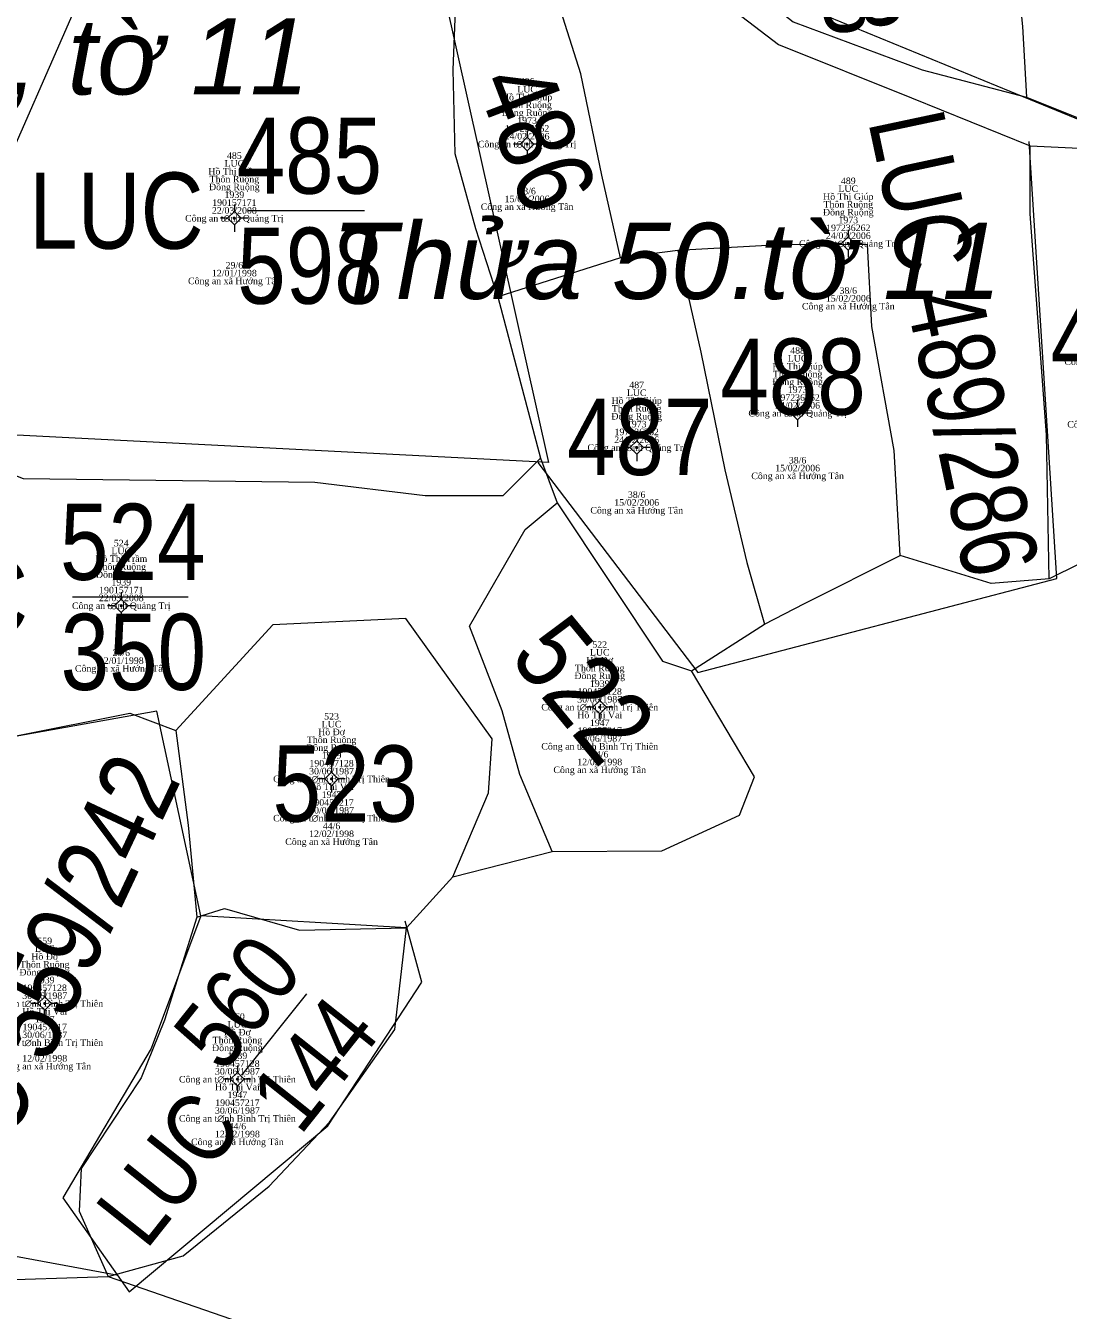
# Model space of a CAD drawing. Header units: metres. Extents: x 545779 to 547235, y 1841259 to 1843294.
# Drawn here: x 546488.8 to 546536.8, y 1842431 to 1842490 of the extents above; entities that cross this region are included whole.
import ezdxf
from ezdxf.enums import TextEntityAlignment as Align

# ---------------------------------------------------------------- set-up
doc = ezdxf.new("R2010")
doc.units = ezdxf.units.M
doc.header["$MEASUREMENT"] = 0
for name, color, linetype, lineweight in [('Level 1', 7, 'Continuous', 0), ('Level 10', 7, 'Continuous', 0), ('Level 11', 7, 'Continuous', 0), ('Level 13', 7, 'Continuous', 0), ('Level 15', 7, 'Continuous', 0), ('Level 18', 7, 'Continuous', 0), ('Level 23', 7, 'Continuous', 0)]:
    doc.layers.add(name, color=color, linetype=linetype, lineweight=lineweight)
doc.styles.add('Style-Vnariali', font='Vnariali.shx')
doc.styles.add('Style-vnarialNarrowI', font='vnarialNarrowI.shx')
doc.styles.add('Style-Vntimei', font='Vntimei.shx')

# ---------------------------------------------------------------- blocks, each defined once
blk = doc.blocks.new('N_THUA_616')
at = {"layer": 'Level 13', "color": 230, "linetype": 'Continuous', "lineweight": 13, "flags": 128}
blk.add_lwpolyline([(-2.846844, 0.000681), (2.534287, 0.002239)], dxfattribs=at)
at = {"layer": 'Level 13', "color": 230, "linetype": 'Continuous', "lineweight": 0, "style": 'Style-vnarialNarrowI'}
blk.add_text('446', height=3.499985, rotation=359.999861, dxfattribs=at).set_placement((0.020979, 0.767257), align=Align.CENTER)
blk.add_text('LUC ', height=3.499985, rotation=359.999861, dxfattribs=at).set_placement((-3.767548, -0.005701), align=Align.MIDDLE_RIGHT)
blk.add_text('188', height=3.499985, rotation=359.999861, dxfattribs=at).set_placement((0.026007, -0.795544), align=Align.TOP_CENTER)
blk = doc.blocks.new('N_THUA_672')
at = {"layer": 'Level 13', "color": 230, "linetype": 'Continuous', "lineweight": 13, "flags": 128}
blk.add_lwpolyline([(-2.848102, -0.004425), (2.476485, 0.005217)], dxfattribs=at)
at = {"layer": 'Level 13', "color": 230, "linetype": 'Continuous', "lineweight": 0, "style": 'Style-vnarialNarrowI'}
blk.add_text('484', height=3.499981, rotation=359.999916, dxfattribs=at).set_placement((-0.079283, 0.78345), align=Align.CENTER)
blk.add_text('LUC ', height=3.499981, rotation=359.999916, dxfattribs=at).set_placement((-3.774077, -0.001157), align=Align.MIDDLE_RIGHT)
blk.add_text('402', height=3.499981, rotation=359.999916, dxfattribs=at).set_placement((-0.068713, -0.778952), align=Align.TOP_CENTER)
blk = doc.blocks.new('N_THUA_673')
at = {"layer": 'Level 13', "color": 230, "linetype": 'Continuous', "lineweight": 13, "flags": 128}
blk.add_lwpolyline([(-2.84, 0), (2.51, 0)], dxfattribs=at)
at = {"layer": 'Level 13', "color": 230, "linetype": 'Continuous', "lineweight": 0, "style": 'Style-vnarialNarrowI'}
blk.add_text('485', height=3.49998, dxfattribs=at).set_placement((-0.021169, 0.78), align=Align.CENTER)
blk.add_text('LUC ', height=3.49998, dxfattribs=at).set_placement((-3.771418, -0.00001), align=Align.MIDDLE_RIGHT)
blk.add_text('598', height=3.49998, dxfattribs=at).set_placement((0.008231, -0.78002), align=Align.TOP_CENTER)
blk = doc.blocks.new('N_THUA_675')
at = {"layer": 'Level 13', "color": 230, "linetype": 'Continuous', "lineweight": 0, "style": 'Style-vnarialNarrowI'}
blk.add_text('486', height=3.49998, rotation=290.954242, dxfattribs=at).set_placement((0.06265, -0.160234), align=Align.MIDDLE_CENTER)
blk = doc.blocks.new('N_THUA_677')
at = {"layer": 'Level 13', "color": 230, "linetype": 'Continuous', "lineweight": 0, "style": 'Style-vnarialNarrowI'}
blk.add_text('487', height=3.49998, dxfattribs=at).set_placement((0.239274, -0.00001), align=Align.MIDDLE_CENTER)
blk = doc.blocks.new('N_THUA_679')
at = {"layer": 'Level 13', "color": 230, "linetype": 'Continuous', "lineweight": 0, "style": 'Style-vnarialNarrowI'}
blk.add_text('488', height=3.49998, dxfattribs=at).set_placement((0.168231, -0.00001), align=Align.MIDDLE_CENTER)
blk = doc.blocks.new('N_THUA_680')
at = {"layer": 'Level 13', "color": 230, "linetype": 'Continuous', "lineweight": 0, "style": 'Style-vnarialNarrowI', "width": 0.914285}
blk.add_text('LUC 489/286', height=3.49998, rotation=0.000018, dxfattribs=at).set_placement((0.152607, 0.001729), align=Align.MIDDLE_CENTER)
blk = doc.blocks.new('N_THUA_682')
at = {"layer": 'Level 13', "color": 230, "linetype": 'Continuous', "lineweight": 0, "style": 'Style-vnarialNarrowI'}
blk.add_text('490', height=3.49998, dxfattribs=at).set_placement((0.134692, -0.00001), align=Align.MIDDLE_CENTER)
blk = doc.blocks.new('N_THUA_723')
at = {"layer": 'Level 13', "color": 230, "linetype": 'Continuous', "lineweight": 0, "style": 'Style-vnarialNarrowI'}
blk.add_text('522', height=3.49998, rotation=309.522631, dxfattribs=at).set_placement((0.077663, -0.088176), align=Align.MIDDLE_CENTER)
blk = doc.blocks.new('N_THUA_725')
at = {"layer": 'Level 13', "color": 230, "linetype": 'Continuous', "lineweight": 0, "style": 'Style-vnarialNarrowI'}
blk.add_text('523', height=3.49998, dxfattribs=at).set_placement((0.109485, -0.00001), align=Align.MIDDLE_CENTER)
blk = doc.blocks.new('N_THUA_726')
at = {"layer": 'Level 13', "color": 230, "linetype": 'Continuous', "lineweight": 13, "flags": 128}
blk.add_lwpolyline([(-2.84, 0), (2.48, 0)], dxfattribs=at)
at = {"layer": 'Level 13', "color": 230, "linetype": 'Continuous', "lineweight": 0, "style": 'Style-vnarialNarrowI'}
blk.add_text('524', height=3.49998, dxfattribs=at).set_placement((-0.072599, 0.78), align=Align.CENTER)
blk.add_text('LUC ', height=3.49998, dxfattribs=at).set_placement((-3.771418, -0.00001), align=Align.MIDDLE_RIGHT)
blk.add_text('350', height=3.49998, dxfattribs=at).set_placement((-0.045308, -0.78002), align=Align.TOP_CENTER)
blk = doc.blocks.new('N_THUA_777')
at = {"layer": 'Level 13', "color": 230, "linetype": 'Continuous', "lineweight": 0, "style": 'Style-vnarialNarrowI'}
blk.add_text('LUC 559/242', height=3.499976, rotation=359.999927, dxfattribs=at).set_placement((0.110596, 0.005208), align=Align.MIDDLE_CENTER)
blk = doc.blocks.new('N_THUA_778')
at = {"layer": 'Level 13', "color": 230, "linetype": 'Continuous', "lineweight": 13, "flags": 128}
blk.add_lwpolyline([(-2.838898, -0.00268), (2.481402, -0.012182)], dxfattribs=at)
at = {"layer": 'Level 13', "color": 230, "linetype": 'Continuous', "lineweight": 0, "style": 'Style-vnarialNarrowI'}
blk.add_text('560', height=3.499926, rotation=359.999922, dxfattribs=at).set_placement((-0.04722, 0.776114), align=Align.CENTER)
blk.add_text('LUC ', height=3.499926, rotation=359.999922, dxfattribs=at).set_placement((-3.769877, -0.009912), align=Align.MIDDLE_RIGHT)
blk.add_text('144', height=3.499926, rotation=359.999922, dxfattribs=at).set_placement((-0.078334, -0.780596), align=Align.TOP_CENTER)
blk = doc.blocks.new('CENTRD')
at = {"layer": 'Level 11', "linetype": 'Continuous', "lineweight": 0}
h = blk.add_hatch(color=3, dxfattribs=at)
edge = h.paths.add_edge_path()
edge.add_arc((-0.0025, 0), 1.500056, 0, 360)
at = {"layer": 'Level 11', "color": 3, "linetype": 'Continuous', "lineweight": 0}
for p, q in [((0, 12.600469), (0, 6.200231)), ((-6.200231, 0), (-12.600469, 0)), ((0, 6.200231), (-6.200231, 0)), ((-6.200231, 0), (0, -6.200231)), ((6.200231, 0), (0, 6.200231)), ((0, -6.200231), (6.200231, 0)), ((12.400462, 0), (6.200231, 0)), ((0, -6.200231), (0, -12.600469))]:
    blk.add_line(p, q, dxfattribs=at)

msp = doc.modelspace()

# ---------------------------------------------------------------- linework, layer by layer
at = {"layer": 'Level 1', "color": 1, "linetype": 'Continuous', "lineweight": 0}
for p, q in [((546508.06, 1842491.56), (546512.88, 1842469.96)), ((546536.25, 1842464.62), (546534.98, 1842484.7)), ((546512.88, 1842469.96), (546483.17, 1842471.48)), ((546512.38, 1842469.96), (546519.74, 1842460.3)), ((546519.74, 1842460.3), (546536.25, 1842464.62)), ((546494.86, 1842458.52), (546487.75, 1842457.25)), ((546496.89, 1842449.12), (546494.86, 1842458.52)), ((546496.89, 1842449.12), (546494.6, 1842443.02)), ((546506.34, 1842448.56), (546496.89, 1842449.12)), ((546507.05, 1842446.07), (546506.29, 1842448.87)), ((546502.73, 1842439.46), (546507.05, 1842446.07)), ((546494.6, 1842443.02), (546490.54, 1842436.16)), ((546493.59, 1842431.84), (546502.73, 1842439.46)), ((546490.54, 1842436.16), (546493.59, 1842431.84)), ((546486.22, 1842433.87), (546493.08, 1842432.6))]:
    msp.add_line(p, q, dxfattribs=at)
at = {"layer": 'Level 1', "color": 1, "linetype": 'Continuous', "lineweight": 0, "flags": 128}
msp.add_lwpolyline([(546540.34, 1842518.07), (546557.65, 1842505.7), (546547.26, 1842481.62), (546521.55, 1842492.17)], dxfattribs=at)
at = {"layer": 'Level 10', "color": 7, "linetype": 'Continuous', "lineweight": 0, "flags": 128}
for points in [[(546531.59, 1842506.31), (546532.14, 1842502.34), (546533.09, 1842497.47), (546534.15, 1842495.05), (546534.67, 1842489.99), (546534.86, 1842486.74)], [(546495.29, 1842500.4), (546483.21, 1842472.86), (546483.19, 1842471.35)], [(546520.98, 1842492.45), (546521.56, 1842492.23), (546524.13, 1842490.21), (546530.05, 1842488), (546534.86, 1842486.74)], [(546513.34, 1842491.05), (546520.66, 1842491.31), (546523.45, 1842489.17), (546529.57, 1842486.71), (546535.03, 1842484.51)], [(546510.54, 1842477.57), (546509.54, 1842480.69), (546508.59, 1842484.14), (546508.49, 1842488), (546508.62, 1842491.12)], [(546516.19, 1842479.36), (546515.32, 1842483.16), (546514.36, 1842487.81), (546513.34, 1842491.05)], [(546534.86, 1842486.74), (546537.92, 1842485.52), (546540.38, 1842484.82), (546542.27, 1842483.21), (546542.79, 1842482.01), (546544.75, 1842481.81), (546547.04, 1842481.43)], [(546535.9, 1842464.61), (546535.78, 1842471.23), (546535.02, 1842481.39), (546535.03, 1842484.51)], [(546535.03, 1842484.51), (546537.6, 1842484.39), (546539.52, 1842482.8), (546541.17, 1842479.91), (546542.44, 1842478.76), (546543.14, 1842477.38)], [(546529.04, 1842465.68), (546528.77, 1842470.5), (546527.75, 1842476.2), (546527.54, 1842479.97), (546523.49, 1842479.96), (546518.82, 1842479.69)], [(546518.82, 1842479.69), (546516.19, 1842479.36)], [(546518.82, 1842479.69), (546519.88, 1842475.03), (546520.99, 1842469.61), (546522, 1842465.35), (546522.8, 1842462.52)], [(546516.19, 1842479.36), (546510.54, 1842477.57)], [(546510.54, 1842477.57), (546512.51, 1842470.15)], [(546512.51, 1842470.15), (546510.78, 1842468.42), (546507.21, 1842468.42), (546502.13, 1842469.03), (546488.73, 1842469.2), (546483.19, 1842471.35)], [(546512.51, 1842470.15), (546513.28, 1842468.1)], [(546543.86, 1842468.46), (546540.02, 1842466.65), (546535.9, 1842464.61)], [(546513.04, 1842452.07), (546511.55, 1842455.61), (546510.74, 1842458.54), (546509.25, 1842462.43), (546511.8, 1842466.87), (546513.28, 1842468.1)], [(546513.28, 1842468.1), (546518.11, 1842460.82), (546519.45, 1842460.38)], [(546522.8, 1842462.52), (546524.65, 1842463.48), (546529.04, 1842465.68)], [(546535.9, 1842464.61), (546533.23, 1842464.39), (546529.04, 1842465.68)], [(546508.48, 1842450.91), (546510.11, 1842454.77), (546510.28, 1842457.25), (546506.32, 1842462.78), (546500.2, 1842462.5), (546495.74, 1842457.64)], [(546519.45, 1842460.38), (546522.8, 1842462.52)], [(546513.04, 1842452.07), (546518.09, 1842452.1), (546521.66, 1842453.75), (546522.35, 1842455.5), (546519.45, 1842460.38)], [(546485.76, 1842454.92), (546488.4, 1842457.39), (546493.63, 1842458.43), (546495.74, 1842457.64)], [(546495.74, 1842457.64), (546496.3, 1842453.28), (546496.7, 1842449.05)], [(546508.48, 1842450.91), (546513.04, 1842452.07)], [(546506.34, 1842448.56), (546508.48, 1842450.91)], [(546496.7, 1842449.05), (546497.97, 1842449.45), (546501.42, 1842448.46), (546506.34, 1842448.56)], [(546496.7, 1842449.05), (546495.22, 1842444.33), (546494.14, 1842441.67), (546491.38, 1842437.51), (546491.29, 1842435.55), (546492.63, 1842432.54)], [(546492.63, 1842432.54), (546496.08, 1842433.49), (546500.03, 1842436.7), (546502.81, 1842439.63), (546505.81, 1842443.9), (546506.34, 1842448.56)], [(546480.53, 1842435.63), (546482.85, 1842434.8), (546486.9, 1842432.36), (546492.63, 1842432.54)], [(546492.63, 1842432.54), (546517.07, 1842424.09), (546531.39, 1842427.71), (546550.99, 1842399.88)]]:
    msp.add_lwpolyline(points, dxfattribs=at)
at = {"layer": 'Level 23', "color": 12, "linetype": 'Continuous', "lineweight": 0, "flags": 128}
for points in [[(546520.98, 1842492.45), (546521.56, 1842492.23), (546524.13, 1842490.21), (546530.05, 1842488), (546534.86, 1842486.74)], [(546513.34, 1842491.05), (546520.66, 1842491.31), (546523.45, 1842489.17), (546529.57, 1842486.71), (546535.03, 1842484.51)], [(546534.86, 1842486.74), (546537.92, 1842485.52), (546540.38, 1842484.82), (546542.27, 1842483.21), (546542.79, 1842482.01), (546544.75, 1842481.81), (546547.04, 1842481.43)], [(546535.03, 1842484.51), (546537.6, 1842484.39), (546539.52, 1842482.8), (546541.17, 1842479.91), (546542.44, 1842478.76), (546543.14, 1842477.38)]]:
    msp.add_lwpolyline(points, dxfattribs=at)

# ---------------------------------------------------------------- block references
at = {"layer": 'Level 11', "color": 3, "linetype": 'Continuous', "lineweight": 0, "xscale": 0.049998, "yscale": 0.049998, "zscale": 0.049998}
for p in [(546511.89, 1842484.59), (546498.43, 1842481.18), (546526.66, 1842480.02), (546524.33, 1842472.22), (546516.93, 1842470.64), (546493.23, 1842463.37), (546515.23, 1842458.71), (546502.9, 1842455.41), (546489.71, 1842445.09), (546498.57, 1842441.61)]:
    msp.add_blockref('CENTRD', p, dxfattribs=at)
at = {"layer": 'Level 13', "color": 230, "linetype": 'Continuous', "lineweight": 0}
for name, p, xscale, yscale, zscale, rotation in [('N_THUA_616', (546529.51, 1842493.34), 0.999999, 0.999999, 0.999999, 277.887636), ('N_THUA_777', (546489.36, 1842445.32), 1.000001, 1.000001, 1.000001, 64.855821), ('N_THUA_778', (546500.37, 1842443.79), 0.900002, 0.900002, 0.900002, 51.461214)]:
    msp.add_blockref(name, p, dxfattribs=dict(at, xscale=xscale, yscale=yscale, zscale=zscale, rotation=rotation))
for name, p, rotation in [('N_THUA_672', (546486.68, 1842495.54), 66.316159), ('N_THUA_680', (546531.49, 1842475.58), 281.986193)]:
    msp.add_blockref(name, p, dxfattribs=dict(at, rotation=rotation))
for name, p in [('N_THUA_675', (546512.28, 1842485.07)), ('N_THUA_673', (546501.9, 1842481.53)), ('N_THUA_682', (546539.17, 1842475.56)), ('N_THUA_679', (546523.95, 1842473.9)), ('N_THUA_677', (546516.83, 1842471.13)), ('N_THUA_726', (546493.83, 1842463.78)), ('N_THUA_723', (546514.43, 1842459.61)), ('N_THUA_725', (546503.42, 1842455.2))]:
    msp.add_blockref(name, p, dxfattribs=at)

# ---------------------------------------------------------------- texts
at = {"layer": 'Level 15', "color": 3, "linetype": 'Continuous', "lineweight": 0, "char_height": 0.3, "attachment_point": 5, "line_spacing_factor": 0.72, "style": 'Style-Vntimei'}
for s, insert in [('486\\PLUC\\PHå ThÞ Gióp\\PTh«n Ruéng\\P§ång Ruéng\\P1973\\P197236262\\P24/02/2006\\PC«ng an t∅nh Qu¶ng TrÞ\\P \\P \\P \\P \\P \\P38/6\\P15/02/2006\\PC«ng an x· H\xadíng T©n\\P', (546511.89, 1842484.54)), ('485\\PLUC\\PHå ThÞ TrÇm\\PTh«n Ruéng\\P§ång Ruéng\\P1939\\P190157171\\P22/03/2008\\PC«ng an t∅nh Qu¶ng TrÞ\\P \\P \\P \\P \\P \\P29/6\\P12/01/1998\\PC«ng an x· H\xadíng T©n\\P', (546498.43, 1842481.13)), ('489\\PLUC\\PHå ThÞ Gióp\\PTh«n Ruéng\\P§ång Ruéng\\P1973\\P197236262\\P24/02/2006\\PC«ng an t∅nh Qu¶ng TrÞ\\P \\P \\P \\P \\P \\P38/6\\P15/02/2006\\PC«ng an x· H\xadíng T©n\\P', (546526.66, 1842479.97)), ('490\\PLUC\\PHå ThÞ Gióp\\PTh«n Ruéng\\P§ång Ruéng\\P1973\\P197236262\\P24/02/2006\\PC«ng an t∅nh Qu¶ng TrÞ\\P \\P \\P \\P \\P \\P38/6\\P15/02/2006\\PC«ng an x· H\xadíng T©n\\P', (546538.86, 1842474.54)), ('488\\PLUC\\PHå ThÞ Gióp\\PTh«n Ruéng\\P§ång Ruéng\\P1973\\P197236262\\P24/02/2006\\PC«ng an t∅nh Qu¶ng TrÞ\\P \\P \\P \\P \\P \\P38/6\\P15/02/2006\\PC«ng an x· H\xadíng T©n\\P', (546524.33, 1842472.17)), ('487\\PLUC\\PHå ThÞ Gióp\\PTh«n Ruéng\\P§ång Ruéng\\P1973\\P197236262\\P24/02/2006\\PC«ng an t∅nh Qu¶ng TrÞ\\P \\P \\P \\P \\P \\P38/6\\P15/02/2006\\PC«ng an x· H\xadíng T©n\\P', (546516.93, 1842470.59)), ('524\\PLUC\\PHå ThÞ TrÇm\\PTh«n Ruéng\\P§ång Ruéng\\P1939\\P190157171\\P22/03/2008\\PC«ng an t∅nh Qu¶ng TrÞ\\P \\P \\P \\P \\P \\P29/6\\P12/01/1998\\PC«ng an x· H\xadíng T©n\\P', (546493.23, 1842463.32)), ('522\\PLUC\\PHå §¬\\PTh«n Ruéng\\P§ång Ruéng\\P1939\\P190457128\\P30/06/1987\\PC«ng an t∅nh B×nh TrÞ Thiªn\\PHå ThÞ Vai\\P1947\\P190457217\\P30/06/1987\\PC«ng an t∅nh B×nh TrÞ Thiªn\\P44/6\\P12/02/1998\\PC«ng an x· H\xadíng T©n\\P', (546515.23, 1842458.66)), ('523\\PLUC\\PHå §¬\\PTh«n Ruéng\\P§ång Ruéng\\P1939\\P190457128\\P30/06/1987\\PC«ng an t∅nh B×nh TrÞ Thiªn\\PHå ThÞ Vai\\P1947\\P190457217\\P30/06/1987\\PC«ng an t∅nh B×nh TrÞ Thiªn\\P44/6\\P12/02/1998\\PC«ng an x· H\xadíng T©n\\P', (546502.9, 1842455.36)), ('559\\PLUC\\PHå §¬\\PTh«n Ruéng\\P§ång Ruéng\\P1939\\P190457128\\P30/06/1987\\PC«ng an t∅nh B×nh TrÞ Thiªn\\PHå ThÞ Vai\\P1947\\P190457217\\P30/06/1987\\PC«ng an t∅nh B×nh TrÞ Thiªn\\P44/6\\P12/02/1998\\PC«ng an x· H\xadíng T©n\\P', (546489.71, 1842445.04)), ('560\\PLUC\\PHå §¬\\PTh«n Ruéng\\P§ång Ruéng\\P1939\\P190457128\\P30/06/1987\\PC«ng an t∅nh B×nh TrÞ Thiªn\\PHå ThÞ Vai\\P1947\\P190457217\\P30/06/1987\\PC«ng an t∅nh B×nh TrÞ Thiªn\\P44/6\\P12/02/1998\\PC«ng an x· H\xadíng T©n\\P', (546498.57, 1842441.56))]:
    msp.add_mtext(s, dxfattribs=dict(at, insert=insert))
at = {"layer": 'Level 18', "color": 1, "linetype": 'Continuous', "lineweight": 0, "style": 'Style-Vnariali'}
for s, p in [('Thöa 49, tê 11', (546485.797, 1842488.62)), ('Thöa 50.tê 11', (546518.3, 1842479.22))]:
    msp.add_text(s, height=3.49998, dxfattribs=at).set_placement(p, align=Align.MIDDLE_CENTER)

doc.saveas('drawing.dxf')
